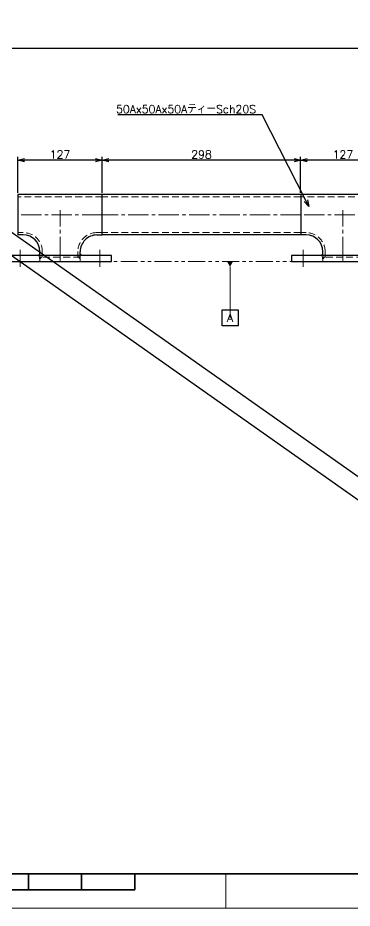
# Model space of a CAD drawing. Header units: millimetres. Extents: x -10 to 7117, y -19 to 2370.
# Drawn here: x 1931 to 2434, y 0 to 1335 of the extents above; entities that cross this region are included whole.
import ezdxf
from ezdxf import colors
from ezdxf.entities.mleader import LeaderData, LeaderLine
from ezdxf.enums import TextEntityAlignment as Align
from ezdxf.math import Vec2, Vec3

# ---------------------------------------------------------------- set-up
doc = ezdxf.new("R2010")
doc.units = ezdxf.units.MM
doc.header["$LTSCALE"] = 1.6
doc.header["$PDMODE"] = 99
doc.header["$PDSIZE"] = 1
for name, pattern in [('CENTER2', [28.575, 19.05, -3.175, 3.175, -3.175]), ('HIDDEN', [9.525, 6.35, -3.175]), ('PHANTOM2', [31.75, 15.875, -3.175, 3.175, -3.175, 3.175, -3.175])]:
    doc.linetypes.add(name, pattern=pattern)
for name, color, linetype, lineweight in [('01_NORMAL', 7, 'Continuous', 25), ('04_HIDDEN', 2, 'HIDDEN', 13), ('05_CENTER', 4, 'CENTER2', 13), ('06_PHANTOM', 2, 'PHANTOM2', 13), ('08_DIM', 3, 'Continuous', 13), ('90_FRAME', 5, 'Continuous', 35)]:
    doc.layers.add(name, color=color, linetype=linetype, lineweight=lineweight)
doc.layers.add('10_DRAFT', color=8, linetype='Continuous', lineweight=0, plot=False)
doc.layers.add('91_BLANK', color=5, linetype='Continuous', lineweight=0, plot=False)
doc.styles.add('KSS_TXT', font='txt.shx', dxfattribs={"bigfont": 'extfont2.shx'})
doc.styles.get("Standard").update_dxf_attribs({"font": 'txt.shx', "bigfont": 'extfont2.shx'})
doc.dimstyles.new('KSS_DIM', dxfattribs={"dimscale": 4, "dimtxt": 3, "dimasz": 2.5, "dimexe": 1.25, "dimexo": 0.625, "dimtad": 1, "dimdsep": 46, "dimtxsty": 'KSS_TXT', "dimblk": 'OPEN30', "dimcen": 0, "dimazin": 2, "dimtfac": 0.75, "dimtmove": 0, "dimatfit": 3, "dimldrblk": 'OPEN30', "dimfxl": 1.25, "dimtolj": 1, "dimarcsym": 0})

# ---------------------------------------------------------------- blocks, each defined once
blk = doc.blocks.new('A$C26503DA7')
at = {"color": 0}
for p, q in [((-93.8, 60), (-93.8, 55.3)), ((-33.3, 60), (-33.3, 55.3)), ((-127, 30.3), (-127, -30.2)), ((-118.8, 30.3), (-127, 30.3)), ((-8.3, 30.3), (0, 30.3)), ((0, -30.2), (0, 30.3)), ((-127, -30.2), (0, -30.2))]:
    blk.add_line(p, q, dxfattribs=at)
for centre, start, end in [((-118.8, 55.3), 270, 0), ((-8.3, 55.3), 180, 270)]:
    blk.add_arc(centre, 25, start, end, dxfattribs=at)
at = {"layer": '04_HIDDEN'}
for p, q in [((-93.8, 63.5), (-33.3, 63.5)), ((-90.3, 63.5), (-90.3, 55.3)), ((-36.8, 63.5), (-36.8, 55.3)), ((-118.8, 26.8), (-127, 26.8)), ((-8.3, 26.8), (0, 26.8)), ((-127, -26.7), (0, -26.7))]:
    blk.add_line(p, q, dxfattribs=at)
for centre, start, end in [((-118.8, 55.3), 270, 0), ((-8.3, 55.3), 180, 270)]:
    blk.add_arc(centre, 28.5, start, end, dxfattribs=at)
at = {"layer": '05_CENTER'}
for p, q in [((-63.5, 63.5), (-63.5, -6.8)), ((-127, 0), (0, 0))]:
    blk.add_line(p, q, dxfattribs=at)
at = {"layer": '10_DRAFT'}
for p, q in [((-93.8, 60), (-93.8, 63.5)), ((-33.3, 60), (-33.3, 63.5))]:
    blk.add_line(p, q, dxfattribs=at)
blk = doc.blocks.new('A$C321C7B51')
at = {"color": 0}
blk.add_lwpolyline([(10, 77.5), (1, 77.5), (1, -77.5), (10, -77.5)], close=True, dxfattribs=at)
at = {"layer": '04_HIDDEN'}
for p, q in [((10, 30.2), (1, 30.2)), ((10, -30.2), (1, -30.2))]:
    blk.add_line(p, q, dxfattribs=at)
at = {"layer": '05_CENTER'}
for p, q in [((-7.5, 60), (18.3, 60)), ((10, 0), (1, 0)), ((-7.5, -60), (18.3, -60))]:
    blk.add_line(p, q, dxfattribs=at)
blk = doc.blocks.new('_Open30')
at = {"color": 0, "linetype": 'ByBlock', "lineweight": -2}
for p, q in [((-1, 0.27), (0, 0)), ((0, 0), (-1, -0.27)), ((0, 0), (-1, 0))]:
    blk.add_line(p, q, dxfattribs=at)
blk = doc.blocks.new('*D159')
at = {"layer": '08_DIM', "color": 0, "lineweight": -2, "transparency": 16777216}
for p, q in [((2356.3, 1072.8), (2356.3, 1126.9)), ((2473.3, 1121.9), (2366.3, 1121.9)), ((2483.3, 1072.8), (2483.3, 1126.9))]:
    blk.add_line(p, q, dxfattribs=at)
at = {"layer": 'Defpoints', "color": 0, "transparency": 16777216}
for p in [(2356.3, 1121.9), (2356.3, 1070.3), (2483.3, 1070.3)]:
    blk.add_point(p, dxfattribs=at)
at = {"layer": '08_DIM', "color": 0, "lineweight": -2, "transparency": 16777216, "xscale": 10, "yscale": 10, "zscale": 10, "rotation": 180}
blk.add_blockref('_Open30', (2356.3, 1121.9), dxfattribs=at)
at = {"layer": '08_DIM', "color": 0, "lineweight": -2, "transparency": 16777216, "xscale": 10, "yscale": 10, "zscale": 10}
blk.add_blockref('_Open30', (2483.3, 1121.9), dxfattribs=at)
at = {"layer": '08_DIM', "color": 0, "transparency": 16777216, "insert": (2419.8, 1130.4), "char_height": 12, "attachment_point": 5, "style": 'KSS_TXT'}
blk.add_mtext('\\A1;127', dxfattribs=at)
blk = doc.blocks.new('*D171')
at = {"layer": '08_DIM', "color": 0, "lineweight": -2, "transparency": 16777216}
for p, q in [((600.8, 1072.8), (600.8, 1294.8)), ((610.8, 1289.8), (2834.8, 1289.8)), ((2844.8, 991.7), (2844.8, 1294.8))]:
    blk.add_line(p, q, dxfattribs=at)
at = {"layer": 'Defpoints', "color": 0, "transparency": 16777216}
for p in [(2844.8, 1289.8), (600.8, 1070.3), (2844.8, 989.2)]:
    blk.add_point(p, dxfattribs=at)
at = {"layer": '08_DIM', "color": 0, "lineweight": -2, "transparency": 16777216, "xscale": 10, "yscale": 10, "zscale": 10, "rotation": 180}
blk.add_blockref('_Open30', (600.8, 1289.8), dxfattribs=at)
at = {"layer": '08_DIM', "color": 0, "lineweight": -2, "transparency": 16777216, "xscale": 10, "yscale": 10, "zscale": 10}
blk.add_blockref('_Open30', (2844.8, 1289.8), dxfattribs=at)
at = {"layer": '08_DIM', "color": 0, "transparency": 16777216, "insert": (1722.8, 1298.3), "char_height": 12, "attachment_point": 5, "style": 'KSS_TXT'}
blk.add_mtext('\\A1;2244', dxfattribs=at)
blk = doc.blocks.new('*D192')
at = {"layer": '08_DIM', "color": 0, "lineweight": -2, "transparency": 16777216}
for p, q in [((2058.3, 1072.8), (2058.3, 1126.9)), ((2346.3, 1121.9), (2068.3, 1121.9)), ((2356.3, 1072.8), (2356.3, 1126.9))]:
    blk.add_line(p, q, dxfattribs=at)
at = {"layer": 'Defpoints', "color": 0, "transparency": 16777216}
for p in [(2058.3, 1121.9), (2058.3, 1070.3), (2356.3, 1070.3)]:
    blk.add_point(p, dxfattribs=at)
at = {"layer": '08_DIM', "color": 0, "lineweight": -2, "transparency": 16777216, "xscale": 10, "yscale": 10, "zscale": 10, "rotation": 180}
blk.add_blockref('_Open30', (2058.3, 1121.9), dxfattribs=at)
at = {"layer": '08_DIM', "color": 0, "lineweight": -2, "transparency": 16777216, "xscale": 10, "yscale": 10, "zscale": 10}
blk.add_blockref('_Open30', (2356.3, 1121.9), dxfattribs=at)
at = {"layer": '08_DIM', "color": 0, "transparency": 16777216, "insert": (2207.3, 1130.4), "char_height": 12, "attachment_point": 5, "style": 'KSS_TXT'}
blk.add_mtext('\\A1;298', dxfattribs=at)
blk = doc.blocks.new('*D193')
at = {"layer": '08_DIM', "color": 0, "lineweight": -2, "transparency": 16777216}
for p, q in [((1931.3, 1072.8), (1931.3, 1126.9)), ((2048.3, 1121.9), (1941.3, 1121.9)), ((2058.3, 1072.8), (2058.3, 1126.9))]:
    blk.add_line(p, q, dxfattribs=at)
at = {"layer": 'Defpoints', "color": 0, "transparency": 16777216}
for p in [(1931.3, 1121.9), (1931.3, 1070.3), (2058.3, 1070.3)]:
    blk.add_point(p, dxfattribs=at)
at = {"layer": '08_DIM', "color": 0, "lineweight": -2, "transparency": 16777216, "xscale": 10, "yscale": 10, "zscale": 10, "rotation": 180}
blk.add_blockref('_Open30', (1931.3, 1121.9), dxfattribs=at)
at = {"layer": '08_DIM', "color": 0, "lineweight": -2, "transparency": 16777216, "xscale": 10, "yscale": 10, "zscale": 10}
blk.add_blockref('_Open30', (2058.3, 1121.9), dxfattribs=at)
at = {"layer": '08_DIM', "color": 0, "transparency": 16777216, "insert": (1994.8, 1130.4), "char_height": 12, "attachment_point": 5, "style": 'KSS_TXT'}
blk.add_mtext('\\A1;127', dxfattribs=at)
blk = doc.blocks.new('AM_DATUM')
at = {"transparency": 16777216}
blk.add_lwpolyline([(3, -3), (-3, -3), (-3, 3), (3, 3)], close=True, dxfattribs=at)
blk.add_attdef('DATUM', text='', height=3, dxfattribs=at).set_placement((0, 0), align=Align.MIDDLE)
blk = doc.blocks.new('_DatumFilled')
at = {"color": 0, "linetype": 'ByBlock'}
blk.add_solid([(0, 0.58), (-1, 0), (0, -0.58)], dxfattribs=at)

msp = doc.modelspace()

# ---------------------------------------------------------------- linework, layer by layer
at = {"color": 0}
for p, q in [((2356.319, 1070.286), (2058.319, 1070.286)), ((2356.319, 1009.786), (2058.319, 1009.786))]:
    msp.add_line(p, q, dxfattribs=at)
at = {"color": 3}
for points in [[(1964.569, 979.036), (1964.569, 981.536), (1964.569, 981.536), (1962.069, 979.036)], [(1964.569, 976.536), (1967.069, 976.536), (1967.069, 976.536), (1964.569, 974.036)], [(2025.069, 976.536), (2022.569, 976.536), (2022.569, 976.536), (2025.069, 974.036)], [(2025.069, 979.036), (2025.069, 981.536), (2025.069, 981.536), (2027.569, 979.036)], [(2389.569, 979.036), (2389.569, 981.536), (2389.569, 981.536), (2387.069, 979.036)], [(2389.569, 976.536), (2392.069, 976.536), (2392.069, 976.536), (2389.569, 974.036)]]:
    msp.add_lwpolyline(points, close=True, dxfattribs=at)
at = {"layer": '01_NORMAL'}
for p, q in [((-4.813, 2370.17), (3307.99, 38.491)), ((0, 2331.679), (3312.803, 0))]:
    msp.add_line(p, q, dxfattribs=at)
at = {"layer": '04_HIDDEN'}
for p, q in [((2356.319, 1066.786), (2058.319, 1066.786)), ((2356.319, 1013.286), (2058.319, 1013.286))]:
    msp.add_line(p, q, dxfattribs=at)
at = {"layer": '05_CENTER'}
msp.add_line((2356.319, 1040.036), (2058.319, 1040.036), dxfattribs=at)
at = {"layer": '06_PHANTOM'}
msp.add_line((1222.319, 970.036), (2767.319, 970.036), dxfattribs=at)
at = {"layer": '90_FRAME'}
for p, q in [((1947.467, 27.686), (1947.467, 51.616)), ((2027.233, 27.686), (2027.233, 51.616)), ((2106.998, 27.686), (2106.998, 51.616)), ((1309.341, 27.686), (2106.998, 27.686))]:
    msp.add_line(p, q, dxfattribs=at)
at = {"layer": '90_FRAME', "color": 4, "lineweight": 13}
msp.add_line((2243.637, 0), (2243.637, 51.616), dxfattribs=at)
at = {"layer": '90_FRAME'}
msp.add_lwpolyline([(155.384, 51.616), (3260.956, 51.616), (3260.956, 2271.831), (155.384, 2271.831)], close=True, dxfattribs=at)
at = {"layer": '91_BLANK'}
msp.add_lwpolyline([(0, 0), (3312.803, 0), (3312.803, 2331.679), (0, 2331.679)], close=True, dxfattribs=at)

# ---------------------------------------------------------------- block references
for name, p, rotation in [('A$C26503DA7', (1931.319, 1040.036), 180), ('A$C26503DA7', (2356.319, 1040.036), 180), ('A$C321C7B51', (1994.819, 980.036), 270), ('A$C321C7B51', (2419.819, 980.036), 270)]:
    msp.add_blockref(name, p, dxfattribs=dict(rotation=rotation))

# ---------------------------------------------------------------- dimensions: what is measured, and where the dimension line sits
at = {"layer": '08_DIM'}
for base, p1, p2, picture, middle in [((2844.819, 1289.783), (600.819, 1070.286), (2844.819, 989.236), '*D171', (1722.819, 1298.283)), ((1931.319, 1121.926), (2058.319, 1070.286), (1931.319, 1070.286), '*D193', (1994.819, 1130.426)), ((2058.319, 1121.926), (2356.319, 1070.286), (2058.319, 1070.286), '*D192', (2207.319, 1130.426)), ((2356.319, 1121.926), (2483.319, 1070.286), (2356.319, 1070.286), '*D159', (2419.819, 1130.426))]:
    dim = msp.add_linear_dim(base=base, p1=p1, p2=p2, dimstyle='KSS_DIM', dxfattribs=at)
    dim.commit()
    dim.dimension.update_dxf_attribs({"geometry": picture, "text_midpoint": middle})

# ---------------------------------------------------------------- leaders
ml = msp.add_multileader_mtext('Standard', dxfattribs=at)
ml.set_content('50Ax50Ax50AティーSch20S', color=256)
ml.set_leader_properties()
ml.set_arrow_properties(name='OPEN30')
ml.build(insert=Vec2(0, 0))
ml.multileader.update_dxf_attribs({"text_left_attachment_type": 6, "text_right_attachment_type": 6, "dogleg_length": 0.36, "arrow_head_size": 10, "scale": 4})
ctx = ml.context
ctx.base_point, ctx.scale, ctx.char_height, ctx.arrow_head_size, ctx.landing_gap_size, ctx.plane_origin = Vec3(2046.057, 1189.986), 4, 12, 10, 8, Vec3(2368.564, 1052.451)
ctx.left_attachment, ctx.right_attachment, ctx.text_align_type = 6, 6, 2
notes = []
notes.append((ctx, [(0, (1, 1, 0), (2298.697, 1189.986), (-1, 0), 1.44, [(0, [(2368.564, 1052.451)], 0, [])])]))
ctx.mtext.insert, ctx.mtext.alignment, ctx.mtext.flow_direction = Vec3(2289.257, 1204.386), 3, 5
ml = msp.add_multileader_block('Standard', dxfattribs=at)
ml.set_content('AM_DATUM', color=256, scale=4)
ml.set_attribute('DATUM', 'A', width=0)
ml.set_leader_properties(color=256, linetype='ByLayer', lineweight=-1)
ml.set_arrow_properties(name='DATUMFILLED')
ml.build(insert=Vec2(0, 0))
ml.multileader.update_dxf_attribs({"has_dogleg": 0, "text_right_attachment_type": 6, "dogleg_length": 0, "arrow_head_size": 8, "scale": 4, "block_connection_type": 1})
ctx = ml.context
ctx.base_point, ctx.scale, ctx.char_height, ctx.arrow_head_size, ctx.landing_gap_size, ctx.plane_origin = Vec3(2250.186, 885.375), 4, 16, 8, 8, Vec3(2250.186, 970.036)
ctx.right_attachment, ctx.attachment_type = 6, 1
notes.append((ctx, [(0, (1, 1, 0), (2250.186, 885.375), (-1, 0), 0, [(0, [(2250.186, 970.036)], 0, [])])]))
ctx.block.insert = Vec3(2250.186, 885.375)
for ctx, leaders in notes:
    for number, flags, end, landing, length, lines in leaders:
        leader = LeaderData()
        leader.index, (leader.has_last_leader_line, leader.has_dogleg_vector, leader.attachment_direction) = number, flags
        leader.last_leader_point, leader.dogleg_vector, leader.dogleg_length = Vec3(end), Vec3(landing), length
        for number, points, colour, breaks in lines:
            line = LeaderLine()
            line.index, line.vertices, line.color, line.breaks = number, Vec3.list(points), colors.encode_raw_color(colour), breaks
            leader.lines.append(line)
        ctx.leaders.append(leader)

doc.saveas('drawing.dxf')
